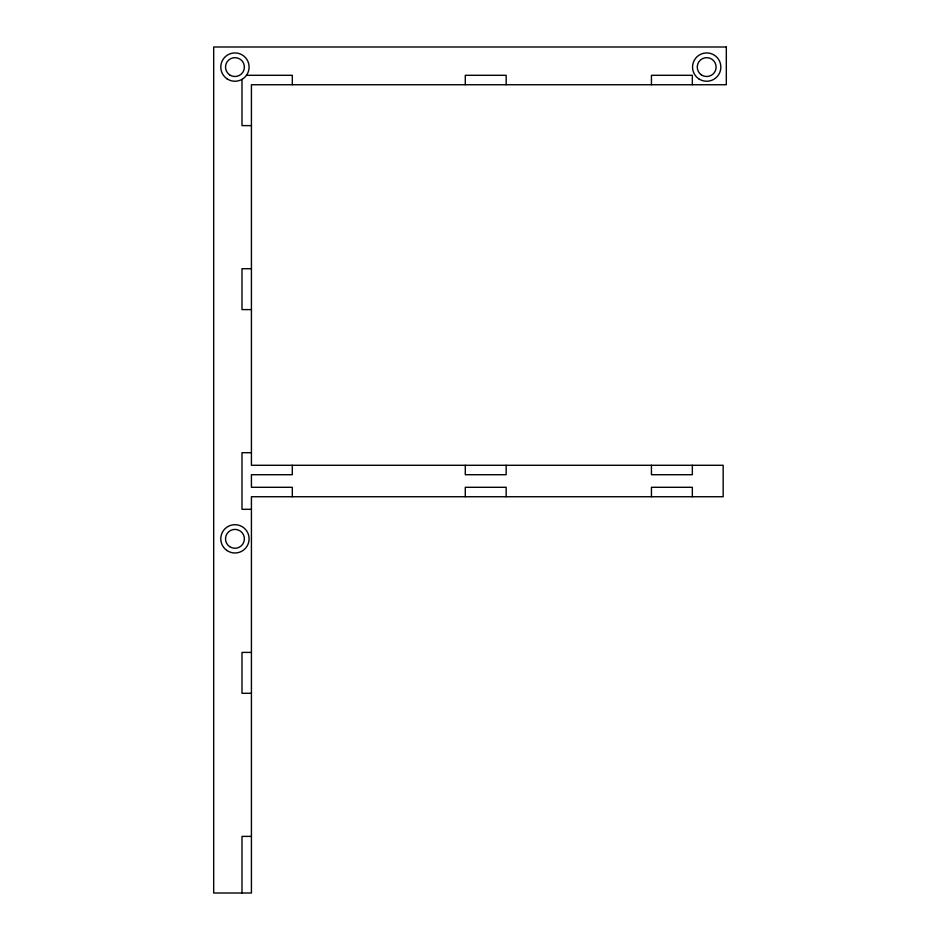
<?xml version="1.0" encoding="UTF-8"?>
<svg xmlns="http://www.w3.org/2000/svg" width="940" height="940" viewBox="0 0 940 940"><rect width="100%" height="100%" fill="white"/><g stroke="black" fill="none" stroke-linecap="round" stroke-linejoin="round"><path stroke-width="1.41" d="M246.468 75.306L292.305 75.306L292.305 84.741M251.427 125.619L241.991 125.619L241.991 79.36M251.427 268.723L241.991 268.723L241.991 309.601L251.427 309.601M251.427 452.704L241.991 452.704L241.991 509.315L251.427 509.315M251.427 652.407L241.991 652.407L241.991 693.297L251.427 693.297M251.427 836.389L241.991 836.389L241.991 893M692.334 84.741L692.334 75.306L651.443 75.306L651.443 84.741M692.334 465.288L692.334 474.712L651.443 474.712L651.443 465.288M692.334 496.731L692.334 487.296L651.443 487.296L651.443 496.731M506.166 84.741L506.166 75.306L465.288 75.306L465.288 84.741M506.166 465.288L506.166 474.712L465.288 474.712L465.288 465.288M506.166 496.731L506.166 487.296L465.288 487.296L465.288 496.731M292.305 465.288L292.305 474.712L251.427 474.712L251.427 487.296L292.305 487.296L292.305 496.731M726.315 47L213.686 47L213.686 893L251.427 893L251.427 496.731L723.166 496.731L723.166 465.288L251.427 465.288L251.427 84.741L726.315 84.741L726.315 47M229.583 74.848A9.435 9.435 0 0 0 244.353 67.856A9.435 9.435 0 0 0 230.911 58.562A9.435 9.435 0 0 0 229.583 74.848M701.322 74.848A9.435 9.435 0 0 0 716.092 67.856A9.435 9.435 0 0 0 702.65 58.562A9.435 9.435 0 0 0 701.322 74.848M229.583 546.598A9.435 9.435 0 0 0 244.353 539.595A9.435 9.435 0 0 0 230.911 530.301A9.435 9.435 0 0 0 229.583 546.598M698.643 78.725A14.147 14.147 0 0 0 720.804 68.232A14.147 14.147 0 0 0 700.641 54.297A14.147 14.147 0 0 0 698.643 78.725M226.893 550.476A14.147 14.147 0 0 0 249.053 539.983A14.147 14.147 0 0 0 228.89 526.048A14.147 14.147 0 0 0 226.893 550.476M226.893 78.725A14.147 14.147 0 0 0 249.053 68.232A14.147 14.147 0 0 0 228.89 54.297A14.147 14.147 0 0 0 226.893 78.725"/></g></svg>
